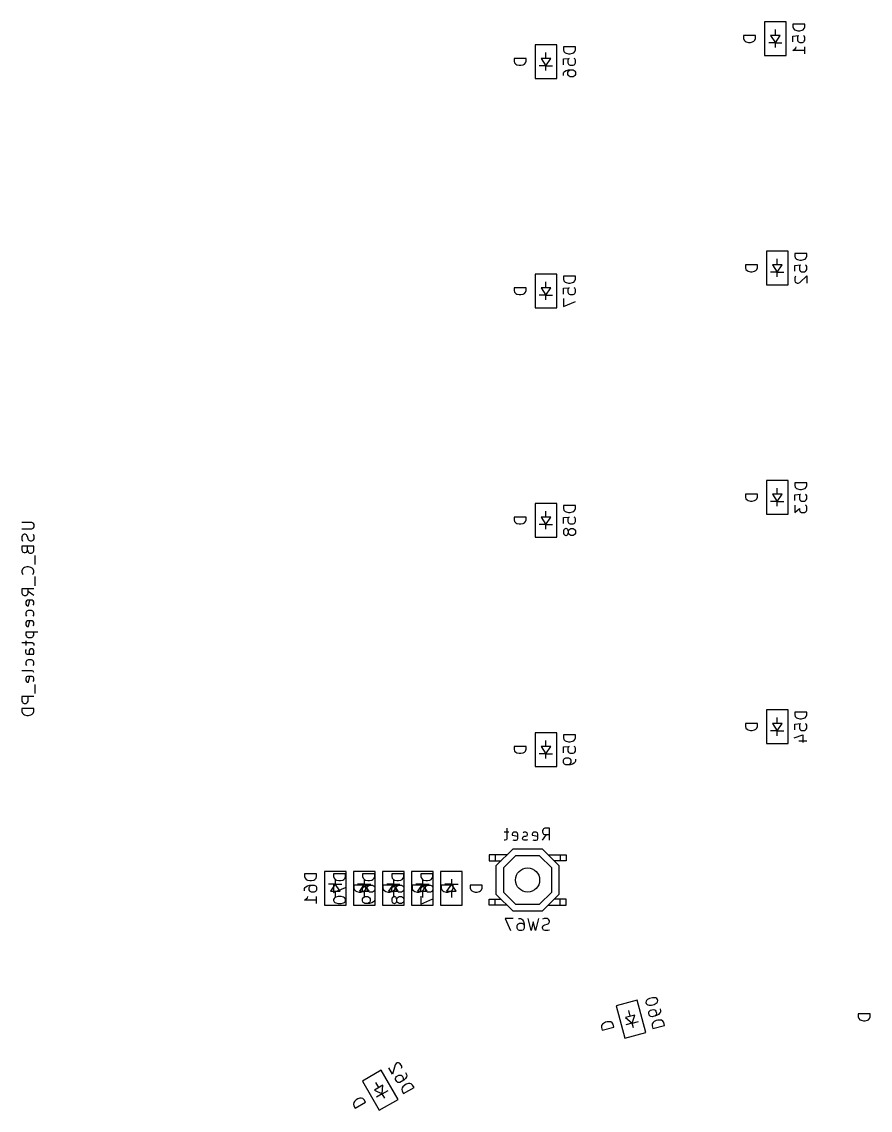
# Model space of a CAD drawing. Extents: x 67 to 350, y -162 to -62.
# Drawn here: x 67.3 to 137.7, y -154.5 to -64.1 of the extents above; entities that cross this region are included whole.
import ezdxf

# ---------------------------------------------------------------- set-up
doc = ezdxf.new("R2010")
doc.units = 0
doc.layers.add('BLACK', color=7, linetype='CONTINUOUS')

msp = doc.modelspace()

# ---------------------------------------------------------------- linework, layer by layer
at = {"layer": 'BLACK', "linetype": 'CONTINUOUS'}
for p, q in [((128.951, -64.0812), (128.951, -66.8812)), ((130.751, -64.0812), (128.951, -64.0812)), ((130.751, -66.8812), (130.751, -64.0812)), ((129.851, -65.2312), (129.851, -64.7312)), ((132.304, -64.2669), (131.304, -64.2669)), ((131.304, -64.2669), (131.304, -64.505)), ((131.304, -64.505), (131.351, -64.6479)), ((131.351, -64.6479), (131.446, -64.7431)), ((131.446, -64.7431), (131.542, -64.7907)), ((131.542, -64.7907), (131.732, -64.8383)), ((131.732, -64.8383), (131.875, -64.8383)), ((131.875, -64.8383), (132.065, -64.7907)), ((132.065, -64.7907), (132.161, -64.7431)), ((132.161, -64.7431), (132.256, -64.6479)), ((132.256, -64.6479), (132.304, -64.505)), ((132.304, -64.505), (132.304, -64.2669)), ((109.901, -65.9862), (109.901, -68.7862)), ((111.701, -65.9862), (109.901, -65.9862)), ((111.701, -68.7862), (111.701, -65.9862)), ((128.204, -65.2193), (127.204, -65.2193)), ((127.204, -65.2193), (127.204, -65.4574)), ((127.204, -65.4574), (127.251, -65.6003)), ((127.251, -65.6003), (127.346, -65.6955)), ((127.346, -65.6955), (127.442, -65.7431)), ((127.442, -65.7431), (127.632, -65.7907)), ((127.632, -65.7907), (127.775, -65.7907)), ((127.775, -65.7907), (127.965, -65.7431)), ((127.965, -65.7431), (128.061, -65.6955)), ((128.061, -65.6955), (128.156, -65.6003)), ((128.156, -65.6003), (128.204, -65.4574)), ((128.204, -65.4574), (128.204, -65.2193)), ((129.851, -65.8312), (129.301, -65.8312)), ((129.451, -65.2312), (129.851, -65.8312)), ((130.251, -65.2312), (129.451, -65.2312)), ((129.851, -65.8312), (130.251, -65.2312)), ((129.851, -65.8312), (130.401, -65.8312)), ((129.851, -66.2312), (129.851, -65.8312)), ((131.304, -65.2669), (131.78, -65.2193)), ((131.304, -65.7431), (131.304, -65.2669)), ((131.732, -65.2669), (131.684, -65.3622)), ((131.684, -65.3622), (131.684, -65.6003)), ((131.684, -65.6003), (131.732, -65.6955)), ((131.78, -65.2193), (131.732, -65.2669)), ((131.732, -65.6955), (131.78, -65.7431)), ((131.78, -65.7431), (131.875, -65.7907)), ((131.875, -65.7907), (132.113, -65.7907)), ((132.113, -65.7907), (132.208, -65.7431)), ((132.256, -65.2669), (132.208, -65.2193)), ((132.208, -65.7431), (132.256, -65.6955)), ((132.304, -65.3622), (132.256, -65.2669)), ((132.256, -65.6955), (132.304, -65.6003)), ((132.304, -65.6003), (132.304, -65.3622)), ((110.801, -67.1362), (110.801, -66.6362)), ((113.254, -66.1719), (112.254, -66.1719)), ((112.254, -66.1719), (112.254, -66.41)), ((112.254, -66.41), (112.301, -66.5529)), ((112.301, -66.5529), (112.396, -66.6481)), ((112.396, -66.6481), (112.492, -66.6957)), ((112.492, -66.6957), (112.682, -66.7433)), ((112.682, -66.7433), (112.825, -66.7433)), ((112.825, -66.7433), (113.015, -66.6957)), ((113.015, -66.6957), (113.111, -66.6481)), ((113.111, -66.6481), (113.206, -66.5529)), ((113.206, -66.5529), (113.254, -66.41)), ((113.254, -66.41), (113.254, -66.1719)), ((128.951, -66.8812), (130.751, -66.8812)), ((131.304, -66.4574), (131.446, -66.3622)), ((132.304, -66.4574), (131.304, -66.4574)), ((131.446, -66.3622), (131.542, -66.2669)), ((131.542, -66.2669), (131.589, -66.1717)), ((132.304, -66.7431), (132.304, -66.1717)), ((109.154, -67.1243), (108.154, -67.1243)), ((108.154, -67.1243), (108.154, -67.3624)), ((108.154, -67.3624), (108.201, -67.5053)), ((108.201, -67.5053), (108.296, -67.6005)), ((108.296, -67.6005), (108.392, -67.6481)), ((108.392, -67.6481), (108.582, -67.6957)), ((108.582, -67.6957), (108.725, -67.6957)), ((108.725, -67.6957), (108.915, -67.6481)), ((108.915, -67.6481), (109.011, -67.6005)), ((109.011, -67.6005), (109.106, -67.5053)), ((109.106, -67.5053), (109.154, -67.3624)), ((109.154, -67.3624), (109.154, -67.1243)), ((110.801, -67.7362), (110.251, -67.7362)), ((110.401, -67.1362), (110.801, -67.7362)), ((111.201, -67.1362), (110.401, -67.1362)), ((110.801, -67.7362), (111.201, -67.1362)), ((110.801, -67.7362), (111.351, -67.7362)), ((110.801, -68.1362), (110.801, -67.7362)), ((112.254, -67.1719), (112.73, -67.1243)), ((112.254, -67.6481), (112.254, -67.1719)), ((112.682, -67.1719), (112.634, -67.2672)), ((112.634, -67.2672), (112.634, -67.5053)), ((112.634, -67.5053), (112.682, -67.6005)), ((112.73, -67.1243), (112.682, -67.1719)), ((112.682, -67.6005), (112.73, -67.6481)), ((112.73, -67.6481), (112.825, -67.6957)), ((112.825, -67.6957), (113.063, -67.6957)), ((113.063, -67.6957), (113.158, -67.6481)), ((113.206, -67.1719), (113.158, -67.1243)), ((113.158, -67.6481), (113.206, -67.6005)), ((113.254, -67.2672), (113.206, -67.1719)), ((113.206, -67.6005), (113.254, -67.5053)), ((113.254, -67.5053), (113.254, -67.2672)), ((112.254, -68.3624), (112.301, -68.2672)), ((112.254, -68.5529), (112.254, -68.3624)), ((112.301, -68.2672), (112.349, -68.2195)), ((112.349, -68.2195), (112.492, -68.1243)), ((112.492, -68.1243), (112.682, -68.0767)), ((112.634, -68.2672), (112.682, -68.1719)), ((112.634, -68.4576), (112.634, -68.2672)), ((112.682, -68.5529), (112.634, -68.4576)), ((112.682, -68.0767), (113.063, -68.0767)), ((112.682, -68.1719), (112.73, -68.1243)), ((112.73, -68.6005), (112.682, -68.5529)), ((112.73, -68.1243), (112.825, -68.0767)), ((112.825, -68.6481), (112.73, -68.6005)), ((113.063, -68.6481), (112.825, -68.6481)), ((113.063, -68.0767), (113.158, -68.1243)), ((113.158, -68.6005), (113.063, -68.6481)), ((113.158, -68.1243), (113.206, -68.1719)), ((113.206, -68.5529), (113.158, -68.6005)), ((113.206, -68.1719), (113.254, -68.2672)), ((113.254, -68.4576), (113.206, -68.5529)), ((113.254, -68.2672), (113.254, -68.4576)), ((109.901, -68.7862), (111.701, -68.7862)), ((129.11, -83.1312), (129.11, -85.9312)), ((130.91, -83.1312), (129.11, -83.1312)), ((130.91, -85.9312), (130.91, -83.1312)), ((130.01, -84.2812), (130.01, -83.7812)), ((132.462, -83.3169), (131.462, -83.3169)), ((131.462, -83.3169), (131.462, -83.555)), ((131.462, -83.555), (131.51, -83.6979)), ((131.51, -83.6979), (131.605, -83.7931)), ((131.605, -83.7931), (131.7, -83.8407)), ((131.7, -83.8407), (131.891, -83.8883)), ((131.891, -83.8883), (132.034, -83.8883)), ((132.034, -83.8883), (132.224, -83.8407)), ((132.224, -83.8407), (132.319, -83.7931)), ((132.319, -83.7931), (132.415, -83.6979)), ((132.415, -83.6979), (132.462, -83.555)), ((132.462, -83.555), (132.462, -83.3169)), ((128.362, -84.2693), (127.362, -84.2693)), ((127.362, -84.2693), (127.362, -84.5074)), ((127.362, -84.5074), (127.41, -84.6503)), ((127.41, -84.6503), (127.505, -84.7455)), ((127.505, -84.7455), (127.6, -84.7931)), ((127.6, -84.7931), (127.791, -84.8407)), ((127.791, -84.8407), (127.934, -84.8407)), ((127.934, -84.8407), (128.124, -84.7931)), ((128.124, -84.7931), (128.219, -84.7455)), ((128.219, -84.7455), (128.315, -84.6503)), ((128.315, -84.6503), (128.362, -84.5074)), ((128.362, -84.5074), (128.362, -84.2693)), ((130.01, -84.8812), (129.46, -84.8812)), ((129.61, -84.2812), (130.01, -84.8812)), ((130.41, -84.2812), (129.61, -84.2812)), ((130.01, -84.8812), (130.41, -84.2812)), ((130.01, -84.8812), (130.56, -84.8812)), ((130.01, -85.2812), (130.01, -84.8812)), ((131.462, -84.3169), (131.938, -84.2693)), ((131.462, -84.7931), (131.462, -84.3169)), ((131.891, -84.3169), (131.843, -84.4122)), ((131.843, -84.4122), (131.843, -84.6503)), ((131.843, -84.6503), (131.891, -84.7455)), ((131.938, -84.2693), (131.891, -84.3169)), ((131.891, -84.7455), (131.938, -84.7931)), ((131.938, -84.7931), (132.034, -84.8407)), ((132.034, -84.8407), (132.272, -84.8407)), ((132.272, -84.8407), (132.367, -84.7931)), ((132.415, -84.3169), (132.367, -84.2693)), ((132.367, -84.7931), (132.415, -84.7455)), ((132.462, -84.4122), (132.415, -84.3169)), ((132.415, -84.7455), (132.462, -84.6503)), ((132.462, -84.6503), (132.462, -84.4122)), ((109.901, -85.0362), (109.901, -87.8362)), ((111.701, -85.0362), (109.901, -85.0362)), ((110.801, -86.1862), (110.801, -85.6862)), ((111.701, -87.8362), (111.701, -85.0362)), ((113.254, -85.2219), (112.254, -85.2219)), ((112.254, -85.2219), (112.254, -85.46)), ((112.254, -85.46), (112.301, -85.6029)), ((112.301, -85.6029), (112.396, -85.6981)), ((112.396, -85.6981), (112.492, -85.7457)), ((112.492, -85.7457), (112.682, -85.7933)), ((112.682, -85.7933), (112.825, -85.7933)), ((112.825, -85.7933), (113.015, -85.7457)), ((113.015, -85.7457), (113.111, -85.6981)), ((113.111, -85.6981), (113.206, -85.6029)), ((113.206, -85.6029), (113.254, -85.46)), ((113.254, -85.46), (113.254, -85.2219)), ((131.51, -85.2693), (131.462, -85.3645)), ((131.462, -85.3645), (131.462, -85.6026)), ((131.462, -85.6026), (131.51, -85.6979)), ((131.558, -85.2217), (131.51, -85.2693)), ((131.51, -85.6979), (131.558, -85.7455)), ((131.558, -85.7455), (131.653, -85.7931)), ((131.653, -85.7931), (131.748, -85.7931)), ((131.748, -85.7931), (131.891, -85.7455)), ((131.891, -85.7455), (132.462, -85.1741)), ((132.462, -85.1741), (132.462, -85.7931)), ((109.154, -86.1743), (108.154, -86.1743)), ((108.154, -86.1743), (108.154, -86.4124)), ((108.154, -86.4124), (108.201, -86.5552)), ((108.201, -86.5552), (108.296, -86.6505)), ((108.296, -86.6505), (108.392, -86.6981)), ((108.392, -86.6981), (108.582, -86.7457)), ((108.582, -86.7457), (108.725, -86.7457)), ((108.725, -86.7457), (108.915, -86.6981)), ((108.915, -86.6981), (109.011, -86.6505)), ((109.011, -86.6505), (109.106, -86.5552)), ((109.106, -86.5552), (109.154, -86.4124)), ((109.154, -86.4124), (109.154, -86.1743)), ((110.801, -86.7862), (110.251, -86.7862)), ((110.401, -86.1862), (110.801, -86.7862)), ((111.201, -86.1862), (110.401, -86.1862)), ((110.801, -86.7862), (111.201, -86.1862)), ((110.801, -86.7862), (111.351, -86.7862)), ((110.801, -87.1862), (110.801, -86.7862)), ((112.254, -86.2219), (112.73, -86.1743)), ((112.254, -86.6981), (112.254, -86.2219)), ((112.682, -86.2219), (112.634, -86.3172)), ((112.634, -86.3172), (112.634, -86.5552)), ((112.634, -86.5552), (112.682, -86.6505)), ((112.73, -86.1743), (112.682, -86.2219)), ((112.682, -86.6505), (112.73, -86.6981)), ((112.73, -86.6981), (112.825, -86.7457)), ((112.825, -86.7457), (113.063, -86.7457)), ((113.063, -86.7457), (113.158, -86.6981)), ((113.206, -86.2219), (113.158, -86.1743)), ((113.158, -86.6981), (113.206, -86.6505)), ((113.254, -86.3172), (113.206, -86.2219)), ((113.206, -86.6505), (113.254, -86.5552)), ((113.254, -86.5552), (113.254, -86.3172)), ((129.11, -85.9312), (130.91, -85.9312)), ((112.254, -87.0791), (112.254, -87.7457)), ((112.254, -87.7457), (113.254, -87.3172)), ((109.901, -87.8362), (111.701, -87.8362)), ((129.11, -102.181), (129.11, -104.981)), ((130.91, -102.181), (129.11, -102.181)), ((130.01, -103.331), (130.01, -102.831)), ((130.91, -104.981), (130.91, -102.181)), ((132.462, -102.367), (131.462, -102.367)), ((131.462, -102.367), (131.462, -102.605)), ((131.462, -102.605), (131.51, -102.748)), ((131.51, -102.748), (131.605, -102.843)), ((131.605, -102.843), (131.7, -102.891)), ((131.7, -102.891), (131.891, -102.938)), ((131.891, -102.938), (132.034, -102.938)), ((132.034, -102.938), (132.224, -102.891)), ((132.224, -102.891), (132.319, -102.843)), ((132.319, -102.843), (132.415, -102.748)), ((132.415, -102.748), (132.462, -102.605)), ((132.462, -102.605), (132.462, -102.367)), ((128.362, -103.319), (127.362, -103.319)), ((127.362, -103.319), (127.362, -103.557)), ((127.362, -103.557), (127.41, -103.7)), ((127.41, -103.7), (127.505, -103.795)), ((127.505, -103.795), (127.6, -103.843)), ((127.6, -103.843), (127.791, -103.891)), ((127.791, -103.891), (127.934, -103.891)), ((127.934, -103.891), (128.124, -103.843)), ((128.124, -103.843), (128.219, -103.795)), ((128.219, -103.795), (128.315, -103.7)), ((128.315, -103.7), (128.362, -103.557)), ((128.362, -103.557), (128.362, -103.319)), ((130.01, -103.931), (129.46, -103.931)), ((129.61, -103.331), (130.01, -103.931)), ((130.41, -103.331), (129.61, -103.331)), ((130.01, -103.931), (130.41, -103.331)), ((130.01, -103.931), (130.56, -103.931)), ((130.01, -104.331), (130.01, -103.931)), ((131.462, -103.367), (131.938, -103.319)), ((131.462, -103.843), (131.462, -103.367)), ((131.891, -103.367), (131.843, -103.462)), ((131.843, -103.462), (131.843, -103.7)), ((131.843, -103.7), (131.891, -103.795)), ((131.938, -103.319), (131.891, -103.367)), ((131.891, -103.795), (131.938, -103.843)), ((131.938, -103.843), (132.034, -103.891)), ((132.034, -103.891), (132.272, -103.891)), ((132.272, -103.891), (132.367, -103.843)), ((132.415, -103.367), (132.367, -103.319)), ((132.367, -103.843), (132.415, -103.795)), ((132.462, -103.462), (132.415, -103.367)), ((132.415, -103.795), (132.462, -103.7)), ((132.462, -103.7), (132.462, -103.462)), ((109.901, -104.086), (109.901, -106.886)), ((111.701, -104.086), (109.901, -104.086)), ((110.801, -105.236), (110.801, -104.736)), ((111.701, -106.886), (111.701, -104.086)), ((113.254, -104.272), (112.254, -104.272)), ((112.254, -104.272), (112.254, -104.51)), ((112.254, -104.51), (112.301, -104.653)), ((112.301, -104.653), (112.396, -104.748)), ((112.396, -104.748), (112.492, -104.796)), ((112.492, -104.796), (112.682, -104.843)), ((112.682, -104.843), (112.825, -104.843)), ((112.825, -104.843), (113.015, -104.796)), ((113.015, -104.796), (113.111, -104.748)), ((113.111, -104.748), (113.206, -104.653)), ((113.206, -104.653), (113.254, -104.51)), ((113.254, -104.51), (113.254, -104.272)), ((131.462, -104.224), (131.462, -104.843)), ((131.462, -104.843), (131.843, -104.51)), ((131.843, -104.51), (131.843, -104.653)), ((131.843, -104.653), (131.891, -104.748)), ((131.891, -104.748), (131.938, -104.795)), ((131.938, -104.795), (132.034, -104.843)), ((132.034, -104.843), (132.272, -104.843)), ((132.272, -104.843), (132.367, -104.795)), ((132.415, -104.272), (132.367, -104.224)), ((132.367, -104.795), (132.415, -104.748)), ((132.462, -104.367), (132.415, -104.272)), ((132.415, -104.748), (132.462, -104.653)), ((132.462, -104.653), (132.462, -104.367)), ((67.28, -105.648), (68.0895, -105.648)), ((68.0895, -105.648), (68.1847, -105.696)), ((68.1847, -105.696), (68.2324, -105.744)), ((68.2324, -105.744), (68.28, -105.839)), ((109.154, -105.224), (108.154, -105.224)), ((108.154, -105.224), (108.154, -105.462)), ((108.154, -105.462), (108.201, -105.605)), ((108.201, -105.605), (108.296, -105.7)), ((108.296, -105.7), (108.392, -105.748)), ((108.392, -105.748), (108.582, -105.796)), ((108.725, -105.796), (108.915, -105.748)), ((108.915, -105.748), (109.011, -105.7)), ((109.011, -105.7), (109.106, -105.605)), ((109.106, -105.605), (109.154, -105.462)), ((109.154, -105.462), (109.154, -105.224)), ((110.401, -105.236), (110.801, -105.836)), ((111.201, -105.236), (110.401, -105.236)), ((110.801, -105.836), (111.201, -105.236)), ((112.254, -105.272), (112.73, -105.224)), ((112.254, -105.748), (112.254, -105.272)), ((112.682, -105.272), (112.634, -105.367)), ((112.634, -105.367), (112.634, -105.605)), ((112.634, -105.605), (112.682, -105.7)), ((112.73, -105.224), (112.682, -105.272)), ((112.682, -105.7), (112.73, -105.748)), ((112.73, -105.748), (112.825, -105.796)), ((113.063, -105.796), (113.158, -105.748)), ((113.206, -105.272), (113.158, -105.224)), ((113.158, -105.748), (113.206, -105.7)), ((113.254, -105.367), (113.206, -105.272)), ((113.206, -105.7), (113.254, -105.605)), ((113.254, -105.605), (113.254, -105.367)), ((129.11, -104.981), (130.91, -104.981)), ((68.0895, -106.22), (67.28, -106.22)), ((67.4705, -106.648), (67.3752, -106.696)), ((67.5657, -106.648), (67.4705, -106.648)), ((67.6609, -106.696), (67.5657, -106.648)), ((68.1847, -106.172), (68.0895, -106.22)), ((68.2324, -106.125), (68.1847, -106.172)), ((68.28, -106.029), (68.2324, -106.125)), ((68.2324, -106.648), (68.28, -106.791)), ((68.28, -105.839), (68.28, -106.029)), ((108.582, -105.796), (108.725, -105.796)), ((110.801, -105.836), (110.251, -105.836)), ((110.801, -105.836), (111.351, -105.836)), ((110.801, -106.236), (110.801, -105.836)), ((112.301, -106.272), (112.254, -106.367)), ((112.254, -106.367), (112.254, -106.558)), ((112.254, -106.558), (112.301, -106.653)), ((112.349, -106.224), (112.301, -106.272)), ((112.301, -106.653), (112.349, -106.7)), ((112.444, -106.177), (112.349, -106.224)), ((112.492, -106.177), (112.444, -106.177)), ((112.587, -106.224), (112.492, -106.177)), ((112.634, -106.272), (112.587, -106.224)), ((112.587, -106.7), (112.634, -106.653)), ((112.682, -106.367), (112.634, -106.272)), ((112.634, -106.653), (112.682, -106.558)), ((112.682, -106.367), (112.73, -106.272)), ((112.682, -106.558), (112.682, -106.367)), ((112.73, -106.653), (112.682, -106.558)), ((112.73, -106.272), (112.777, -106.224)), ((112.777, -106.7), (112.73, -106.653)), ((112.777, -106.224), (112.873, -106.177)), ((112.825, -105.796), (113.063, -105.796)), ((112.873, -106.177), (113.063, -106.177)), ((113.063, -106.177), (113.158, -106.224)), ((113.158, -106.224), (113.206, -106.272)), ((113.206, -106.653), (113.158, -106.7)), ((113.206, -106.272), (113.254, -106.367)), ((113.254, -106.558), (113.206, -106.653)), ((113.254, -106.367), (113.254, -106.558)), ((67.3276, -106.744), (67.28, -106.839)), ((67.28, -106.839), (67.28, -107.077)), ((67.28, -107.077), (67.3276, -107.22)), ((67.3752, -106.696), (67.3276, -106.744)), ((67.7086, -106.744), (67.6609, -106.696)), ((67.7562, -106.839), (67.7086, -106.744)), ((67.8038, -107.029), (67.7562, -106.839)), ((67.8514, -107.125), (67.8038, -107.029)), ((67.899, -107.172), (67.8514, -107.125)), ((67.9943, -107.22), (67.899, -107.172)), ((68.0895, -107.22), (67.9943, -107.22)), ((68.1847, -107.172), (68.0895, -107.22)), ((68.2324, -107.125), (68.1847, -107.172)), ((68.28, -107.029), (68.2324, -107.125)), ((68.28, -106.791), (68.28, -107.029)), ((109.901, -106.886), (111.701, -106.886)), ((112.349, -106.7), (112.444, -106.748)), ((112.444, -106.748), (112.492, -106.748)), ((112.492, -106.748), (112.587, -106.7)), ((112.873, -106.748), (112.777, -106.7)), ((113.063, -106.748), (112.873, -106.748)), ((113.158, -106.7), (113.063, -106.748)), ((68.28, -107.648), (67.28, -107.648)), ((67.28, -107.648), (67.28, -107.982)), ((67.28, -107.982), (67.3276, -108.077)), ((67.3276, -108.077), (67.3752, -108.125)), ((67.3752, -108.125), (67.4705, -108.172)), ((67.4705, -108.172), (67.5657, -108.172)), ((67.5657, -108.172), (67.6609, -108.125)), ((67.6609, -108.125), (67.7086, -108.077)), ((67.7086, -108.077), (67.7562, -107.982)), ((67.7562, -107.982), (67.7562, -107.648)), ((67.7562, -107.982), (67.8038, -108.125)), ((67.8038, -108.125), (67.8514, -108.172)), ((67.8514, -108.172), (67.9466, -108.22)), ((67.9466, -108.22), (68.0895, -108.22)), ((68.0895, -108.22), (68.1847, -108.172)), ((68.1847, -108.172), (68.2324, -108.125)), ((68.2324, -108.125), (68.28, -108.029)), ((68.28, -108.029), (68.28, -107.648)), ((68.3752, -108.41), (68.3752, -109.172)), ((67.7086, -109.363), (67.5181, -109.41)), ((67.8514, -109.363), (67.7086, -109.363)), ((68.0419, -109.41), (67.8514, -109.363)), ((67.3276, -109.553), (67.28, -109.696)), ((67.28, -109.696), (67.28, -109.791)), ((67.28, -109.791), (67.3276, -109.934)), ((67.4228, -109.458), (67.3276, -109.553)), ((67.3276, -109.934), (67.3752, -109.982)), ((67.5181, -109.41), (67.4228, -109.458)), ((68.1371, -109.458), (68.0419, -109.41)), ((68.2324, -109.553), (68.1371, -109.458)), ((68.1847, -109.982), (68.2324, -109.934)), ((68.28, -109.696), (68.2324, -109.553)), ((68.2324, -109.934), (68.28, -109.791)), ((68.28, -109.791), (68.28, -109.696)), ((68.3752, -110.172), (68.3752, -110.934)), ((68.28, -111.172), (67.28, -111.172)), ((67.28, -111.172), (67.28, -111.553)), ((67.8038, -111.553), (67.8038, -111.172)), ((67.28, -111.553), (67.3276, -111.648)), ((67.3276, -111.648), (67.3752, -111.696)), ((67.3752, -111.696), (67.4705, -111.744)), ((67.4705, -111.744), (67.6133, -111.744)), ((67.6133, -111.744), (67.7086, -111.696)), ((67.7086, -111.696), (67.7562, -111.648)), ((67.7562, -111.648), (67.8038, -111.553)), ((68.28, -111.744), (67.8038, -111.41)), ((67.6609, -112.172), (67.6133, -112.267)), ((67.6133, -112.267), (67.6133, -112.458)), ((67.6133, -112.458), (67.6609, -112.553)), ((67.7562, -112.125), (67.6609, -112.172)), ((67.6609, -112.553), (67.7562, -112.601)), ((67.8038, -112.982), (67.7086, -113.029)), ((68.1371, -112.125), (67.7562, -112.125)), ((67.7562, -112.601), (67.8514, -112.601)), ((68.0895, -112.982), (67.8038, -112.982)), ((67.8514, -112.601), (67.9466, -112.125)), ((68.1847, -113.029), (68.0895, -112.982)), ((68.2324, -112.172), (68.1371, -112.125)), ((68.28, -112.267), (68.2324, -112.172)), ((68.2324, -112.553), (68.28, -112.458)), ((68.28, -112.458), (68.28, -112.267)), ((67.6609, -113.077), (67.6133, -113.172)), ((67.6133, -113.172), (67.6133, -113.363)), ((67.6133, -113.363), (67.6609, -113.458)), ((67.6609, -113.887), (67.6133, -113.982)), ((67.7086, -113.029), (67.6609, -113.077)), ((67.7562, -113.839), (67.6609, -113.887)), ((68.1371, -113.839), (67.7562, -113.839)), ((67.8514, -114.315), (67.9466, -113.839)), ((68.2324, -113.887), (68.1371, -113.839)), ((68.2324, -113.077), (68.1847, -113.029)), ((68.28, -113.172), (68.2324, -113.077)), ((68.2324, -113.458), (68.28, -113.363)), ((68.28, -113.982), (68.2324, -113.887)), ((68.28, -113.363), (68.28, -113.172)), ((67.6133, -113.982), (67.6133, -114.172)), ((67.6133, -114.172), (67.6609, -114.267)), ((67.6133, -114.744), (68.6133, -114.744)), ((67.6609, -114.744), (67.6133, -114.839)), ((67.6609, -114.267), (67.7562, -114.315)), ((67.7562, -114.315), (67.8514, -114.315)), ((68.2324, -114.267), (68.28, -114.172)), ((68.28, -114.839), (68.2324, -114.744)), ((68.28, -114.172), (68.28, -113.982)), ((67.28, -115.648), (68.1371, -115.648)), ((67.6133, -114.839), (67.6133, -115.029)), ((67.6133, -115.029), (67.6609, -115.125)), ((67.6133, -115.506), (67.6133, -115.887)), ((67.6609, -115.125), (67.7086, -115.172)), ((67.7086, -115.172), (67.8038, -115.22)), ((67.8038, -115.22), (68.0895, -115.22)), ((68.0895, -115.22), (68.1847, -115.172)), ((68.1371, -115.648), (68.2324, -115.696)), ((68.1847, -115.172), (68.2324, -115.125)), ((68.2324, -115.125), (68.28, -115.029)), ((68.2324, -115.696), (68.28, -115.791)), ((68.28, -115.029), (68.28, -114.839)), ((67.6133, -116.315), (67.6609, -116.22)), ((67.6133, -116.506), (67.6133, -116.315)), ((67.6609, -116.601), (67.6133, -116.506)), ((67.7562, -116.648), (67.6609, -116.601)), ((67.899, -116.553), (67.8514, -116.648)), ((67.9466, -116.22), (67.899, -116.315)), ((67.899, -116.315), (67.899, -116.553)), ((68.0419, -116.172), (67.9466, -116.22)), ((68.1371, -116.172), (68.0419, -116.172)), ((68.2324, -116.22), (68.1371, -116.172)), ((68.28, -116.315), (68.2324, -116.22)), ((68.2324, -116.648), (68.28, -116.553)), ((68.28, -115.791), (68.28, -115.887)), ((68.28, -116.553), (68.28, -116.315)), ((67.6609, -117.172), (67.6133, -117.267)), ((67.6133, -117.267), (67.6133, -117.458)), ((67.6133, -117.458), (67.6609, -117.553)), ((67.7086, -117.125), (67.6609, -117.172)), ((67.8038, -117.077), (67.7086, -117.125)), ((68.28, -116.648), (67.7562, -116.648)), ((68.0895, -117.077), (67.8038, -117.077)), ((68.1847, -117.125), (68.0895, -117.077)), ((68.2324, -117.172), (68.1847, -117.125)), ((68.28, -117.267), (68.2324, -117.172)), ((68.2324, -117.553), (68.28, -117.458)), ((68.28, -117.458), (68.28, -117.267)), ((68.1371, -117.982), (67.28, -117.982)), ((68.2324, -118.029), (68.1371, -117.982)), ((68.28, -118.125), (68.2324, -118.029)), ((67.6609, -118.506), (67.6133, -118.601)), ((67.6133, -118.601), (67.6133, -118.791)), ((67.6133, -118.791), (67.6609, -118.887)), ((67.7562, -118.458), (67.6609, -118.506)), ((67.6609, -118.887), (67.7562, -118.934)), ((68.1371, -118.458), (67.7562, -118.458)), ((67.7562, -118.934), (67.8514, -118.934)), ((67.8514, -118.934), (67.9466, -118.458)), ((68.2324, -118.506), (68.1371, -118.458)), ((68.28, -118.601), (68.2324, -118.506)), ((68.2324, -118.887), (68.28, -118.791)), ((68.28, -118.791), (68.28, -118.601)), ((68.3752, -119.125), (68.3752, -119.887)), ((68.28, -120.125), (67.28, -120.125)), ((67.28, -120.125), (67.28, -120.506)), ((67.8038, -120.506), (67.8038, -120.125)), ((67.28, -120.506), (67.3276, -120.601)), ((68.28, -121.125), (67.28, -121.125)), ((67.28, -121.125), (67.28, -121.363)), ((67.3276, -120.601), (67.3752, -120.648)), ((67.3752, -120.648), (67.4705, -120.696)), ((67.4705, -120.696), (67.6133, -120.696)), ((67.6133, -120.696), (67.7086, -120.648)), ((67.7086, -120.648), (67.7562, -120.601)), ((67.7562, -120.601), (67.8038, -120.506)), ((68.28, -121.363), (68.28, -121.125)), ((67.28, -121.363), (67.3276, -121.506)), ((67.3276, -121.506), (67.4228, -121.601)), ((67.4228, -121.601), (67.5181, -121.648)), ((67.5181, -121.648), (67.7086, -121.696)), ((67.7086, -121.696), (67.8514, -121.696)), ((67.8514, -121.696), (68.0419, -121.648)), ((68.0419, -121.648), (68.1371, -121.601)), ((68.1371, -121.601), (68.2324, -121.506)), ((68.2324, -121.506), (68.28, -121.363)), ((129.11, -121.231), (129.11, -124.031)), ((130.91, -121.231), (129.11, -121.231)), ((130.01, -122.381), (130.01, -121.881)), ((130.91, -124.031), (130.91, -121.231)), ((132.462, -121.417), (131.462, -121.417)), ((131.462, -121.417), (131.462, -121.655)), ((131.462, -121.655), (131.51, -121.798)), ((131.51, -121.798), (131.605, -121.893)), ((131.605, -121.893), (131.7, -121.941)), ((131.7, -121.941), (131.891, -121.988)), ((131.891, -121.988), (132.034, -121.988)), ((132.034, -121.988), (132.224, -121.941)), ((132.224, -121.941), (132.319, -121.893)), ((132.319, -121.893), (132.415, -121.798)), ((132.415, -121.798), (132.462, -121.655)), ((132.462, -121.655), (132.462, -121.417)), ((128.362, -122.369), (127.362, -122.369)), ((127.362, -122.369), (127.362, -122.607)), ((127.362, -122.607), (127.41, -122.75)), ((127.41, -122.75), (127.505, -122.845)), ((127.505, -122.845), (127.6, -122.893)), ((127.6, -122.893), (127.791, -122.941)), ((127.791, -122.941), (127.934, -122.941)), ((127.934, -122.941), (128.124, -122.893)), ((128.124, -122.893), (128.219, -122.845)), ((128.219, -122.845), (128.315, -122.75)), ((128.315, -122.75), (128.362, -122.607)), ((128.362, -122.607), (128.362, -122.369)), ((129.61, -122.381), (130.01, -122.981)), ((130.41, -122.381), (129.61, -122.381)), ((130.01, -122.981), (130.41, -122.381)), ((131.462, -122.417), (131.938, -122.369)), ((131.462, -122.893), (131.462, -122.417)), ((131.891, -122.417), (131.843, -122.512)), ((131.843, -122.512), (131.843, -122.75)), ((131.843, -122.75), (131.891, -122.845)), ((131.938, -122.369), (131.891, -122.417)), ((131.891, -122.845), (131.938, -122.893)), ((131.938, -122.893), (132.034, -122.941)), ((132.034, -122.941), (132.272, -122.941)), ((132.272, -122.941), (132.367, -122.893)), ((132.415, -122.417), (132.367, -122.369)), ((132.367, -122.893), (132.415, -122.845)), ((132.462, -122.512), (132.415, -122.417)), ((132.415, -122.845), (132.462, -122.75)), ((132.462, -122.75), (132.462, -122.512)), ((109.901, -123.136), (109.901, -125.936)), ((111.701, -123.136), (109.901, -123.136)), ((110.801, -124.286), (110.801, -123.786)), ((111.701, -125.936), (111.701, -123.136)), ((113.254, -123.322), (112.254, -123.322)), ((112.254, -123.322), (112.254, -123.56)), ((112.254, -123.56), (112.301, -123.703)), ((112.301, -123.703), (112.396, -123.798)), ((112.396, -123.798), (112.492, -123.846)), ((112.492, -123.846), (112.682, -123.893)), ((112.825, -123.893), (113.015, -123.846)), ((113.015, -123.846), (113.111, -123.798)), ((113.111, -123.798), (113.206, -123.703)), ((113.206, -123.703), (113.254, -123.56)), ((113.254, -123.56), (113.254, -123.322)), ((130.01, -122.981), (129.46, -122.981)), ((130.01, -122.981), (130.56, -122.981)), ((130.01, -123.381), (130.01, -122.981)), ((131.415, -123.56), (132.129, -123.322)), ((131.796, -123.798), (132.462, -123.798)), ((132.129, -123.322), (132.129, -123.941)), ((109.154, -124.274), (108.154, -124.274)), ((108.154, -124.274), (108.154, -124.512)), ((108.154, -124.512), (108.201, -124.655)), ((108.201, -124.655), (108.296, -124.75)), ((108.296, -124.75), (108.392, -124.798)), ((108.915, -124.798), (109.011, -124.75)), ((109.011, -124.75), (109.106, -124.655)), ((109.106, -124.655), (109.154, -124.512)), ((109.154, -124.512), (109.154, -124.274)), ((110.401, -124.286), (110.801, -124.886)), ((111.201, -124.286), (110.401, -124.286)), ((110.801, -124.886), (111.201, -124.286)), ((112.254, -124.322), (112.73, -124.274)), ((112.254, -124.798), (112.254, -124.322)), ((112.682, -124.322), (112.634, -124.417)), ((112.634, -124.417), (112.634, -124.655)), ((112.634, -124.655), (112.682, -124.75)), ((112.682, -123.893), (112.825, -123.893)), ((112.73, -124.274), (112.682, -124.322)), ((112.682, -124.75), (112.73, -124.798)), ((113.206, -124.322), (113.158, -124.274)), ((113.158, -124.798), (113.206, -124.75)), ((113.254, -124.417), (113.206, -124.322)), ((113.206, -124.75), (113.254, -124.655)), ((113.254, -124.655), (113.254, -124.417)), ((129.11, -124.031), (130.91, -124.031)), ((108.392, -124.798), (108.582, -124.846)), ((108.582, -124.846), (108.725, -124.846)), ((108.725, -124.846), (108.915, -124.798)), ((110.801, -124.886), (110.251, -124.886)), ((110.801, -124.886), (111.351, -124.886)), ((110.801, -125.286), (110.801, -124.886)), ((112.254, -125.417), (112.301, -125.322)), ((112.254, -125.608), (112.254, -125.417)), ((112.301, -125.703), (112.254, -125.608)), ((112.301, -125.322), (112.349, -125.274)), ((112.349, -125.274), (112.444, -125.227)), ((112.444, -125.227), (112.682, -125.227)), ((112.682, -125.227), (112.777, -125.274)), ((112.73, -124.798), (112.825, -124.846)), ((112.777, -125.274), (112.825, -125.322)), ((112.825, -124.846), (113.063, -124.846)), ((112.825, -125.322), (112.873, -125.417)), ((112.873, -125.608), (112.825, -125.703)), ((112.873, -125.417), (112.873, -125.608)), ((113.158, -125.655), (113.015, -125.75)), ((113.063, -124.846), (113.158, -124.798)), ((113.206, -125.608), (113.158, -125.655)), ((113.254, -125.512), (113.206, -125.608)), ((113.254, -125.322), (113.254, -125.512)), ((109.901, -125.936), (111.701, -125.936)), ((112.349, -125.75), (112.301, -125.703)), ((112.444, -125.798), (112.349, -125.75)), ((112.825, -125.798), (112.444, -125.798)), ((112.777, -125.75), (112.682, -125.798)), ((112.825, -125.703), (112.777, -125.75)), ((113.015, -125.75), (112.825, -125.798)), ((107.566, -131.072), (107.566, -131.93)), ((110.709, -131.072), (110.613, -131.12)), ((111.09, -131.072), (110.709, -131.072)), ((111.09, -132.072), (111.09, -131.072)), ((107.709, -131.406), (107.328, -131.406)), ((107.566, -131.93), (107.518, -132.025)), ((108.042, -131.453), (107.994, -131.549)), ((107.994, -131.549), (107.994, -131.644)), ((107.994, -131.644), (108.47, -131.739)), ((108.137, -131.406), (108.042, -131.453)), ((108.328, -131.406), (108.137, -131.406)), ((108.423, -131.453), (108.328, -131.406)), ((108.47, -131.549), (108.423, -131.453)), ((108.423, -132.025), (108.47, -131.93)), ((108.47, -131.93), (108.47, -131.549)), ((108.851, -131.882), (108.899, -131.787)), ((108.851, -131.93), (108.851, -131.882)), ((108.899, -132.025), (108.851, -131.93)), ((108.994, -131.406), (108.899, -131.453)), ((108.899, -131.787), (108.994, -131.739)), ((109.137, -131.406), (108.994, -131.406)), ((108.994, -131.739), (109.137, -131.739)), ((109.232, -131.453), (109.137, -131.406)), ((109.137, -131.739), (109.232, -131.691)), ((109.28, -131.549), (109.232, -131.453)), ((109.232, -131.691), (109.28, -131.596)), ((109.28, -131.596), (109.28, -131.549)), ((109.709, -131.453), (109.661, -131.549)), ((109.661, -131.549), (109.661, -131.644)), ((109.661, -131.644), (110.137, -131.739)), ((109.804, -131.406), (109.709, -131.453)), ((109.994, -131.406), (109.804, -131.406)), ((110.09, -131.453), (109.994, -131.406)), ((110.137, -131.549), (110.09, -131.453)), ((110.09, -132.025), (110.137, -131.93)), ((110.137, -131.93), (110.137, -131.549)), ((110.566, -131.168), (110.518, -131.263)), ((110.518, -131.263), (110.518, -131.406)), ((110.518, -131.406), (110.566, -131.501)), ((110.518, -132.072), (110.851, -131.596)), ((110.613, -131.12), (110.566, -131.168)), ((110.566, -131.501), (110.613, -131.549)), ((110.613, -131.549), (110.709, -131.596)), ((110.709, -131.596), (111.09, -131.596)), ((106.68, -134.17), (108.08, -132.77)), ((107.423, -132.072), (107.328, -132.072)), ((107.518, -132.025), (107.423, -132.072)), ((108.042, -132.025), (108.137, -132.072)), ((108.08, -132.77), (110.48, -132.77)), ((108.137, -132.072), (108.328, -132.072)), ((108.328, -132.072), (108.423, -132.025)), ((108.994, -132.072), (108.899, -132.025)), ((109.185, -132.072), (108.994, -132.072)), ((109.28, -132.025), (109.185, -132.072)), ((109.709, -132.025), (109.804, -132.072)), ((109.804, -132.072), (109.994, -132.072)), ((109.994, -132.072), (110.09, -132.025)), ((110.48, -132.77), (111.88, -134.17)), ((107.58, -133.27), (106.08, -133.27)), ((106.08, -133.27), (106.08, -133.77)), ((106.08, -133.77), (107.08, -133.77)), ((106.58, -133.27), (106.58, -133.77)), ((108.28, -133.37), (107.28, -134.37)), ((110.28, -133.37), (108.28, -133.37)), ((111.28, -134.37), (110.28, -133.37)), ((110.98, -133.27), (112.48, -133.27)), ((112.48, -133.77), (111.48, -133.77)), ((111.98, -133.27), (111.98, -133.77)), ((112.48, -133.27), (112.48, -133.77)), ((92.4064, -134.661), (92.4064, -137.461)), ((94.2064, -134.661), (92.4064, -134.661)), ((94.2064, -137.461), (94.2064, -134.661)), ((96.6194, -134.661), (94.8194, -134.661)), ((94.8194, -134.661), (94.8194, -137.461)), ((96.6194, -137.461), (96.6194, -134.661)), ((99.0324, -134.661), (97.2324, -134.661)), ((97.2324, -134.661), (97.2324, -137.461)), ((99.0324, -137.461), (99.0324, -134.661)), ((101.445, -134.661), (99.6454, -134.661)), ((99.6454, -134.661), (99.6454, -137.461)), ((101.445, -137.461), (101.445, -134.661)), ((103.858, -134.661), (102.058, -134.661)), ((102.058, -134.661), (102.058, -137.461)), ((103.858, -137.461), (103.858, -134.661)), ((106.68, -136.57), (106.68, -134.17)), ((107.28, -134.37), (107.28, -136.37)), ((111.28, -136.37), (111.28, -134.37)), ((111.88, -134.17), (111.88, -136.57)), ((91.7588, -134.847), (90.7588, -134.847)), ((90.7588, -134.847), (90.7588, -135.085)), ((90.7588, -135.085), (90.8064, -135.228)), ((90.8064, -135.228), (90.9016, -135.323)), ((90.9016, -135.323), (90.9969, -135.371)), ((90.9969, -135.371), (91.1874, -135.418)), ((91.1874, -135.418), (91.3302, -135.418)), ((91.3302, -135.418), (91.5207, -135.371)), ((91.5207, -135.371), (91.6159, -135.323)), ((91.6159, -135.323), (91.7112, -135.228)), ((91.7112, -135.228), (91.7588, -135.085)), ((91.7588, -135.085), (91.7588, -134.847)), ((94.1718, -134.847), (93.1718, -134.847)), ((93.1718, -134.847), (93.1718, -135.085)), ((93.1718, -135.085), (93.2194, -135.228)), ((93.2194, -135.228), (93.3146, -135.323)), ((93.3064, -135.311), (93.3064, -135.711)), ((93.3146, -135.323), (93.4099, -135.371)), ((93.4099, -135.371), (93.6003, -135.418)), ((93.6003, -135.418), (93.7432, -135.418)), ((93.7432, -135.418), (93.9337, -135.371)), ((93.9337, -135.371), (94.0289, -135.323)), ((94.0289, -135.323), (94.1242, -135.228)), ((94.1242, -135.228), (94.1718, -135.085)), ((94.1718, -135.085), (94.1718, -134.847)), ((96.5848, -134.847), (95.5848, -134.847)), ((95.5848, -134.847), (95.5848, -135.085)), ((95.5848, -135.085), (95.6324, -135.228)), ((95.6324, -135.228), (95.7276, -135.323)), ((95.7194, -135.311), (95.7194, -135.711)), ((95.7276, -135.323), (95.8229, -135.371)), ((95.8229, -135.371), (96.0133, -135.418)), ((96.0133, -135.418), (96.1562, -135.418)), ((96.1562, -135.418), (96.3467, -135.371)), ((96.3467, -135.371), (96.4419, -135.323)), ((96.4419, -135.323), (96.5372, -135.228)), ((96.5372, -135.228), (96.5848, -135.085)), ((96.5848, -135.085), (96.5848, -134.847)), ((98.9978, -134.847), (97.9978, -134.847)), ((97.9978, -134.847), (97.9978, -135.085)), ((97.9978, -135.085), (98.0454, -135.228)), ((98.0454, -135.228), (98.1406, -135.323)), ((98.1324, -135.311), (98.1324, -135.711)), ((98.1406, -135.323), (98.2359, -135.371)), ((98.2359, -135.371), (98.4263, -135.418)), ((98.4263, -135.418), (98.5692, -135.418)), ((98.5692, -135.418), (98.7597, -135.371)), ((98.7597, -135.371), (98.8549, -135.323)), ((98.8549, -135.323), (98.9502, -135.228)), ((98.9502, -135.228), (98.9978, -135.085)), ((98.9978, -135.085), (98.9978, -134.847)), ((101.411, -134.847), (100.411, -134.847)), ((100.411, -134.847), (100.411, -135.085)), ((100.411, -135.085), (100.458, -135.228)), ((100.458, -135.228), (100.554, -135.323)), ((100.545, -135.311), (100.545, -135.711)), ((100.554, -135.323), (100.649, -135.371)), ((100.649, -135.371), (100.839, -135.418)), ((100.839, -135.418), (100.982, -135.418)), ((100.982, -135.418), (101.173, -135.371)), ((101.173, -135.371), (101.268, -135.323)), ((101.268, -135.323), (101.363, -135.228)), ((101.363, -135.228), (101.411, -135.085)), ((101.411, -135.085), (101.411, -134.847)), ((102.958, -135.311), (102.958, -135.711)), ((90.7588, -136.085), (90.8064, -135.99)), ((90.7588, -136.275), (90.7588, -136.085)), ((90.8064, -135.99), (90.854, -135.942)), ((90.854, -135.942), (90.9969, -135.847)), ((90.9969, -135.847), (91.1874, -135.799)), ((91.1397, -135.99), (91.1874, -135.895)), ((91.1397, -136.18), (91.1397, -135.99)), ((91.1874, -136.275), (91.1397, -136.18)), ((91.1874, -135.799), (91.5683, -135.799)), ((91.1874, -135.895), (91.235, -135.847)), ((91.235, -136.323), (91.1874, -136.275)), ((91.235, -135.847), (91.3302, -135.799)), ((91.3302, -136.371), (91.235, -136.323)), ((91.5683, -136.371), (91.3302, -136.371)), ((91.5683, -135.799), (91.6635, -135.847)), ((91.6635, -136.323), (91.5683, -136.371)), ((91.6635, -135.847), (91.7112, -135.895)), ((91.7112, -136.275), (91.6635, -136.323)), ((91.7112, -135.895), (91.7588, -135.99)), ((91.7588, -136.18), (91.7112, -136.275)), ((91.7588, -135.99), (91.7588, -136.18)), ((93.3064, -135.711), (92.7564, -135.711)), ((93.3064, -135.711), (92.9064, -136.311)), ((92.9064, -136.311), (93.7064, -136.311)), ((93.1718, -135.752), (93.1718, -136.418)), ((93.1718, -136.418), (94.1718, -135.99)), ((93.3064, -135.711), (93.8564, -135.711)), ((93.7064, -136.311), (93.3064, -135.711)), ((93.3064, -136.311), (93.3064, -136.811)), ((95.8588, -135.799), (94.8588, -135.799)), ((94.8588, -135.799), (94.8588, -136.037)), ((94.8588, -136.037), (94.9064, -136.18)), ((94.9064, -136.18), (95.0016, -136.275)), ((95.0016, -136.275), (95.0969, -136.323)), ((95.0969, -136.323), (95.2874, -136.371)), ((95.7194, -135.711), (95.1694, -135.711)), ((95.2874, -136.371), (95.4302, -136.371)), ((95.7194, -135.711), (95.3194, -136.311)), ((95.3194, -136.311), (96.1194, -136.311)), ((95.4302, -136.371), (95.6207, -136.323)), ((95.5848, -136.085), (95.6324, -135.99)), ((95.5848, -136.275), (95.5848, -136.085)), ((95.6207, -136.323), (95.7159, -136.275)), ((95.6324, -135.99), (95.68, -135.942)), ((95.68, -135.942), (95.8229, -135.847)), ((95.7159, -136.275), (95.8112, -136.18)), ((96.1194, -136.311), (95.7194, -135.711)), ((95.7194, -135.711), (96.2694, -135.711)), ((95.7194, -136.311), (95.7194, -136.811)), ((95.8112, -136.18), (95.8588, -136.037)), ((95.8229, -135.847), (96.0133, -135.799)), ((95.8588, -136.037), (95.8588, -135.799)), ((95.9657, -135.99), (96.0133, -135.895)), ((95.9657, -136.18), (95.9657, -135.99)), ((96.0133, -136.275), (95.9657, -136.18)), ((96.0133, -135.799), (96.3943, -135.799)), ((96.0133, -135.895), (96.061, -135.847)), ((96.061, -136.323), (96.0133, -136.275)), ((96.061, -135.847), (96.1562, -135.799)), ((96.1562, -136.371), (96.061, -136.323)), ((96.3943, -136.371), (96.1562, -136.371)), ((96.3943, -135.799), (96.4895, -135.847)), ((96.4895, -136.323), (96.3943, -136.371)), ((96.4895, -135.847), (96.5372, -135.895)), ((96.5372, -136.275), (96.4895, -136.323)), ((96.5372, -135.895), (96.5848, -135.99)), ((96.5848, -136.18), (96.5372, -136.275)), ((96.5848, -135.99), (96.5848, -136.18)), ((98.2718, -135.799), (97.2718, -135.799)), ((97.2718, -135.799), (97.2718, -136.037)), ((97.2718, -136.037), (97.3194, -136.18)), ((97.3194, -136.18), (97.4146, -136.275)), ((97.4146, -136.275), (97.5099, -136.323)), ((97.5099, -136.323), (97.7003, -136.371)), ((98.1324, -135.711), (97.5824, -135.711)), ((97.7003, -136.371), (97.8432, -136.371)), ((98.1324, -135.711), (97.7324, -136.311)), ((97.7324, -136.311), (98.5324, -136.311)), ((97.8432, -136.371), (98.0337, -136.323)), ((97.9978, -136.085), (98.0454, -135.99)), ((97.9978, -136.275), (97.9978, -136.085)), ((98.0337, -136.323), (98.1289, -136.275)), ((98.0454, -135.99), (98.093, -135.942)), ((98.093, -135.942), (98.2359, -135.847)), ((98.1289, -136.275), (98.2242, -136.18)), ((98.5324, -136.311), (98.1324, -135.711)), ((98.1324, -135.711), (98.6824, -135.711)), ((98.1324, -136.311), (98.1324, -136.811)), ((98.2242, -136.18), (98.2718, -136.037)), ((98.2359, -135.847), (98.4263, -135.799)), ((98.2718, -136.037), (98.2718, -135.799)), ((98.3787, -135.99), (98.4263, -135.895)), ((98.3787, -136.18), (98.3787, -135.99)), ((98.4263, -136.275), (98.3787, -136.18)), ((98.4263, -135.799), (98.8073, -135.799)), ((98.4263, -135.895), (98.474, -135.847)), ((98.474, -136.323), (98.4263, -136.275)), ((98.474, -135.847), (98.5692, -135.799)), ((98.5692, -136.371), (98.474, -136.323)), ((98.8073, -136.371), (98.5692, -136.371)), ((98.8073, -135.799), (98.9025, -135.847)), ((98.9025, -136.323), (98.8073, -136.371)), ((98.9025, -135.847), (98.9502, -135.895)), ((98.9502, -136.275), (98.9025, -136.323)), ((98.9502, -135.895), (98.9978, -135.99)), ((98.9978, -136.18), (98.9502, -136.275)), ((98.9978, -135.99), (98.9978, -136.18)), ((100.685, -135.799), (99.6848, -135.799)), ((99.6848, -135.799), (99.6848, -136.037)), ((99.6848, -136.037), (99.7324, -136.18)), ((99.7324, -136.18), (99.8276, -136.275)), ((99.8276, -136.275), (99.9229, -136.323)), ((99.9229, -136.323), (100.113, -136.371)), ((100.545, -135.711), (99.9954, -135.711)), ((100.113, -136.371), (100.256, -136.371)), ((100.545, -135.711), (100.145, -136.311)), ((100.145, -136.311), (100.945, -136.311)), ((100.256, -136.371), (100.447, -136.323)), ((100.411, -136.085), (100.458, -135.99)), ((100.411, -136.275), (100.411, -136.085)), ((100.447, -136.323), (100.542, -136.275)), ((100.458, -135.99), (100.506, -135.942)), ((100.506, -135.942), (100.649, -135.847)), ((100.542, -136.275), (100.637, -136.18)), ((100.945, -136.311), (100.545, -135.711)), ((100.545, -135.711), (101.095, -135.711)), ((100.545, -136.311), (100.545, -136.811)), ((100.637, -136.18), (100.685, -136.037)), ((100.649, -135.847), (100.839, -135.799)), ((100.685, -136.037), (100.685, -135.799)), ((100.792, -135.99), (100.839, -135.895)), ((100.792, -136.18), (100.792, -135.99)), ((100.839, -136.275), (100.792, -136.18)), ((100.839, -135.799), (101.22, -135.799)), ((100.839, -135.895), (100.887, -135.847)), ((100.887, -136.323), (100.839, -136.275)), ((100.887, -135.847), (100.982, -135.799)), ((100.982, -136.371), (100.887, -136.323)), ((101.22, -136.371), (100.982, -136.371)), ((101.22, -135.799), (101.316, -135.847)), ((101.316, -136.323), (101.22, -136.371)), ((101.316, -135.847), (101.363, -135.895)), ((101.363, -136.275), (101.316, -136.323)), ((101.363, -135.895), (101.411, -135.99)), ((101.411, -136.18), (101.363, -136.275)), ((101.411, -135.99), (101.411, -136.18)), ((103.098, -135.799), (102.098, -135.799)), ((102.098, -135.799), (102.098, -136.037)), ((102.098, -136.037), (102.145, -136.18)), ((102.145, -136.18), (102.241, -136.275)), ((102.241, -136.275), (102.336, -136.323)), ((102.336, -136.323), (102.526, -136.371)), ((102.958, -135.711), (102.408, -135.711)), ((102.526, -136.371), (102.669, -136.371)), ((102.958, -135.711), (102.558, -136.311)), ((102.558, -136.311), (103.358, -136.311)), ((102.669, -136.371), (102.86, -136.323)), ((102.86, -136.323), (102.955, -136.275)), ((102.955, -136.275), (103.05, -136.18)), ((103.358, -136.311), (102.958, -135.711)), ((102.958, -135.711), (103.508, -135.711)), ((102.958, -136.311), (102.958, -136.811)), ((103.05, -136.18), (103.098, -136.037)), ((103.098, -136.037), (103.098, -135.799)), ((105.511, -135.799), (104.511, -135.799)), ((104.511, -135.799), (104.511, -136.037)), ((104.511, -136.037), (104.558, -136.18)), ((104.558, -136.18), (104.654, -136.275)), ((104.654, -136.275), (104.749, -136.323)), ((104.749, -136.323), (104.939, -136.371)), ((104.939, -136.371), (105.082, -136.371)), ((105.082, -136.371), (105.273, -136.323)), ((105.273, -136.323), (105.368, -136.275)), ((105.368, -136.275), (105.463, -136.18)), ((105.463, -136.18), (105.511, -136.037)), ((105.511, -136.037), (105.511, -135.799)), ((107.28, -136.37), (108.28, -137.37)), ((110.28, -137.37), (111.28, -136.37)), ((90.7588, -137.037), (90.9016, -136.942)), ((91.7588, -137.037), (90.7588, -137.037)), ((90.9016, -136.942), (90.9969, -136.847)), ((90.9969, -136.847), (91.0445, -136.752)), ((91.7588, -137.323), (91.7588, -136.752)), ((93.2194, -136.895), (93.1718, -136.99)), ((93.1718, -136.99), (93.1718, -137.085)), ((93.1718, -137.085), (93.2194, -137.18)), ((93.267, -136.847), (93.2194, -136.895)), ((93.2194, -137.18), (93.267, -137.228)), ((93.3623, -136.799), (93.267, -136.847)), ((93.267, -137.228), (93.3623, -137.275)), ((93.5527, -136.752), (93.3623, -136.799)), ((93.3623, -137.275), (93.5527, -137.323)), ((93.7908, -136.752), (93.5527, -136.752)), ((93.5527, -137.323), (93.7908, -137.323)), ((93.9813, -136.799), (93.7908, -136.752)), ((93.7908, -137.323), (93.9813, -137.275)), ((94.0765, -136.847), (93.9813, -136.799)), ((93.9813, -137.275), (94.0765, -137.228)), ((94.1242, -136.895), (94.0765, -136.847)), ((94.0765, -137.228), (94.1242, -137.18)), ((94.1718, -136.99), (94.1242, -136.895)), ((94.1242, -137.18), (94.1718, -137.085)), ((94.1718, -137.085), (94.1718, -136.99)), ((95.5848, -136.942), (95.6324, -136.847)), ((95.5848, -137.133), (95.5848, -136.942)), ((95.6324, -137.228), (95.5848, -137.133)), ((95.6324, -136.847), (95.68, -136.799)), ((95.68, -137.275), (95.6324, -137.228)), ((95.68, -136.799), (95.7753, -136.752)), ((95.7753, -137.323), (95.68, -137.275)), ((95.7753, -136.752), (96.0133, -136.752)), ((96.1562, -137.323), (95.7753, -137.323)), ((96.0133, -136.752), (96.1086, -136.799)), ((96.1086, -137.275), (96.0133, -137.323)), ((96.1086, -136.799), (96.1562, -136.847)), ((96.1562, -137.228), (96.1086, -137.275)), ((96.1562, -136.847), (96.2038, -136.942)), ((96.2038, -137.133), (96.1562, -137.228)), ((96.3467, -137.275), (96.1562, -137.323)), ((96.2038, -136.942), (96.2038, -137.133)), ((96.4895, -137.18), (96.3467, -137.275)), ((96.5372, -137.133), (96.4895, -137.18)), ((96.5848, -137.037), (96.5372, -137.133)), ((96.5848, -136.847), (96.5848, -137.037)), ((98.0454, -136.847), (97.9978, -136.942)), ((97.9978, -136.942), (97.9978, -137.133)), ((97.9978, -137.133), (98.0454, -137.228)), ((98.093, -136.799), (98.0454, -136.847)), ((98.0454, -137.228), (98.093, -137.275)), ((98.1883, -136.752), (98.093, -136.799)), ((98.093, -137.275), (98.1883, -137.323)), ((98.2359, -136.752), (98.1883, -136.752)), ((98.1883, -137.323), (98.2359, -137.323)), ((98.3311, -136.799), (98.2359, -136.752)), ((98.2359, -137.323), (98.3311, -137.275)), ((98.3787, -136.847), (98.3311, -136.799)), ((98.3311, -137.275), (98.3787, -137.228)), ((98.4263, -136.942), (98.3787, -136.847)), ((98.3787, -137.228), (98.4263, -137.133)), ((98.4263, -136.942), (98.474, -136.847)), ((98.4263, -137.133), (98.4263, -136.942)), ((98.474, -137.228), (98.4263, -137.133)), ((98.474, -136.847), (98.5216, -136.799)), ((98.5216, -137.275), (98.474, -137.228)), ((98.5216, -136.799), (98.6168, -136.752)), ((98.6168, -137.323), (98.5216, -137.275)), ((98.6168, -136.752), (98.8073, -136.752)), ((98.8073, -137.323), (98.6168, -137.323)), ((98.8073, -136.752), (98.9025, -136.799)), ((98.9025, -137.275), (98.8073, -137.323)), ((98.9025, -136.799), (98.9502, -136.847)), ((98.9502, -137.228), (98.9025, -137.275)), ((98.9502, -136.847), (98.9978, -136.942)), ((98.9978, -137.133), (98.9502, -137.228)), ((98.9978, -136.942), (98.9978, -137.133)), ((100.411, -136.704), (100.411, -137.371)), ((100.411, -137.371), (101.411, -136.942)), ((106.08, -136.97), (107.08, -136.97)), ((106.08, -137.47), (106.08, -136.97)), ((106.58, -137.47), (106.58, -136.97)), ((108.08, -137.97), (106.68, -136.57)), ((108.28, -137.37), (110.28, -137.37)), ((111.88, -136.57), (110.48, -137.97)), ((112.48, -136.97), (111.48, -136.97)), ((111.98, -137.47), (111.98, -136.97)), ((112.48, -137.47), (112.48, -136.97)), ((92.4064, -137.461), (94.2064, -137.461)), ((94.8194, -137.461), (96.6194, -137.461)), ((97.2324, -137.461), (99.0324, -137.461)), ((99.6454, -137.461), (101.445, -137.461)), ((102.058, -137.461), (103.858, -137.461)), ((107.58, -137.47), (106.08, -137.47)), ((110.48, -137.97), (108.08, -137.97)), ((110.98, -137.47), (112.48, -137.47)), ((108.09, -138.572), (107.423, -138.572)), ((107.423, -138.572), (107.851, -139.572)), ((108.423, -139.144), (108.47, -139.049)), ((108.423, -139.382), (108.423, -139.144)), ((108.47, -139.049), (108.518, -139.001)), ((108.518, -138.572), (108.709, -138.572)), ((108.518, -139.001), (108.613, -138.953)), ((108.613, -138.953), (108.804, -138.953)), ((108.709, -138.572), (108.804, -138.62)), ((108.804, -138.62), (108.851, -138.668)), ((108.804, -138.953), (108.899, -139.001)), ((108.851, -138.668), (108.947, -138.81)), ((108.899, -139.001), (108.947, -139.049)), ((108.947, -138.81), (108.994, -139.001)), ((108.947, -139.049), (108.994, -139.144)), ((108.994, -139.001), (108.994, -139.382)), ((109.566, -139.572), (109.328, -138.572)), ((109.756, -138.858), (109.566, -139.572)), ((109.947, -139.572), (109.756, -138.858)), ((110.185, -138.572), (109.947, -139.572)), ((110.661, -138.572), (110.518, -138.62)), ((110.518, -139.287), (110.566, -139.191)), ((110.566, -139.191), (110.613, -139.144)), ((110.613, -139.144), (110.709, -139.096)), ((110.899, -138.572), (110.661, -138.572)), ((110.709, -139.096), (110.899, -139.049)), ((110.994, -138.62), (110.899, -138.572)), ((110.899, -139.049), (110.994, -139.001)), ((111.042, -138.668), (110.994, -138.62)), ((110.994, -139.001), (111.042, -138.953)), ((111.09, -138.763), (111.042, -138.668)), ((111.042, -138.953), (111.09, -138.858)), ((111.09, -138.858), (111.09, -138.763)), ((108.47, -139.477), (108.423, -139.382)), ((108.518, -139.525), (108.47, -139.477)), ((108.613, -139.572), (108.518, -139.525)), ((108.804, -139.572), (108.613, -139.572)), ((108.899, -139.525), (108.804, -139.572)), ((108.947, -139.477), (108.899, -139.525)), ((108.994, -139.382), (108.947, -139.477)), ((110.518, -139.382), (110.518, -139.287)), ((110.566, -139.477), (110.518, -139.382)), ((110.613, -139.525), (110.566, -139.477)), ((110.709, -139.572), (110.613, -139.525)), ((110.947, -139.572), (110.709, -139.572)), ((111.09, -139.525), (110.947, -139.572)), ((118.38, -145.346), (116.641, -145.812)), ((119.105, -148.051), (118.38, -145.346)), ((119.124, -145.438), (119.103, -145.542)), ((119.103, -145.542), (119.127, -145.634)), ((119.158, -145.379), (119.124, -145.438)), ((119.238, -145.309), (119.158, -145.379)), ((119.409, -145.214), (119.238, -145.309)), ((119.639, -145.152), (119.409, -145.214)), ((119.835, -145.149), (119.639, -145.152)), ((119.94, -145.17), (119.835, -145.149)), ((119.998, -145.204), (119.94, -145.17)), ((119.959, -145.609), (120.038, -145.538)), ((120.069, -145.283), (119.998, -145.204)), ((120.038, -145.538), (120.072, -145.48)), ((120.093, -145.375), (120.069, -145.283)), ((120.072, -145.48), (120.093, -145.375)), ((116.641, -145.812), (117.366, -148.517)), ((117.808, -146.69), (117.679, -146.207)), ((119.127, -145.634), (119.198, -145.714)), ((119.198, -145.714), (119.256, -145.747)), ((119.256, -145.747), (119.361, -145.769)), ((119.337, -146.416), (119.358, -146.312)), ((119.386, -146.6), (119.337, -146.416)), ((119.358, -146.312), (119.392, -146.253)), ((119.361, -145.769), (119.557, -145.765)), ((119.392, -146.253), (119.472, -146.183)), ((119.472, -146.183), (119.702, -146.121)), ((119.557, -145.765), (119.787, -145.704)), ((119.702, -146.121), (119.806, -146.142)), ((119.787, -145.704), (119.959, -145.609)), ((119.806, -146.142), (119.864, -146.176)), ((119.864, -146.176), (119.935, -146.256)), ((119.935, -146.256), (119.984, -146.44)), ((119.984, -146.44), (119.963, -146.544)), ((120.273, -146.412), (120.159, -146.541)), ((120.306, -146.354), (120.273, -146.412)), ((120.278, -146.065), (120.328, -146.249)), ((120.328, -146.249), (120.306, -146.354)), ((115.49, -147.348), (115.423, -147.465)), ((115.57, -147.278), (115.49, -147.348)), ((115.741, -147.182), (115.57, -147.278)), ((115.879, -147.145), (115.741, -147.182)), ((116.076, -147.142), (115.879, -147.145)), ((116.18, -147.163), (116.076, -147.142)), ((116.297, -147.231), (116.18, -147.163)), ((116.38, -147.356), (116.297, -147.231)), ((116.441, -147.586), (116.38, -147.356)), ((118.195, -146.587), (117.422, -146.794)), ((117.422, -146.794), (117.964, -147.27)), ((117.964, -147.27), (117.432, -147.412)), ((117.964, -147.27), (118.195, -146.587)), ((117.964, -147.27), (118.495, -147.127)), ((118.067, -147.656), (117.964, -147.27)), ((119.457, -146.68), (119.386, -146.6)), ((119.515, -146.713), (119.457, -146.68)), ((119.62, -146.735), (119.515, -146.713)), ((119.988, -146.636), (119.62, -146.735)), ((119.629, -147.324), (119.62, -147.474)), ((119.697, -147.207), (119.629, -147.324)), ((119.777, -147.136), (119.697, -147.207)), ((119.948, -147.041), (119.777, -147.136)), ((119.929, -146.602), (119.85, -146.673)), ((119.963, -146.544), (119.929, -146.602)), ((120.086, -147.004), (119.948, -147.041)), ((120.159, -146.541), (119.988, -146.636)), ((120.282, -147.001), (120.086, -147.004)), ((120.387, -147.022), (120.282, -147.001)), ((120.503, -147.089), (120.387, -147.022)), ((120.586, -147.215), (120.503, -147.089)), ((120.648, -147.445), (120.586, -147.215)), ((137.729, -146.499), (136.729, -146.499)), ((136.729, -146.499), (136.729, -146.737)), ((136.729, -146.737), (136.776, -146.88)), ((136.776, -146.88), (136.871, -146.975)), ((136.871, -146.975), (136.967, -147.023)), ((136.967, -147.023), (137.157, -147.071)), ((137.157, -147.071), (137.3, -147.071)), ((137.3, -147.071), (137.49, -147.023)), ((137.49, -147.023), (137.586, -146.975)), ((137.586, -146.975), (137.681, -146.88)), ((137.681, -146.88), (137.729, -146.737)), ((137.729, -146.737), (137.729, -146.499)), ((115.423, -147.465), (115.414, -147.615)), ((115.414, -147.615), (115.475, -147.845)), ((115.475, -147.845), (116.441, -147.586)), ((117.366, -148.517), (119.105, -148.051)), ((119.62, -147.474), (119.682, -147.704)), ((119.682, -147.704), (120.648, -147.445)), ((98.0608, -151.501), (97.7513, -150.965)), ((98.27, -150.72), (98.0608, -151.501)), ((98.3699, -150.608), (98.27, -150.72)), ((98.4524, -150.56), (98.3699, -150.608)), ((98.5587, -150.554), (98.4524, -150.56)), ((98.6237, -150.571), (98.5587, -150.554)), ((98.7126, -150.63), (98.6237, -150.571)), ((98.8316, -150.836), (98.7126, -150.63)), ((98.8206, -151.007), (98.838, -150.942)), ((98.838, -150.942), (98.8316, -150.836)), ((97.1214, -151.169), (95.5626, -152.069)), ((98.5214, -153.594), (97.1214, -151.169)), ((98.3164, -151.848), (98.3338, -151.783)), ((98.3227, -151.955), (98.3164, -151.848)), ((98.3338, -151.783), (98.3924, -151.694)), ((98.3924, -151.694), (98.5986, -151.575)), ((98.5986, -151.575), (98.7049, -151.569)), ((98.7049, -151.569), (98.77, -151.586)), ((98.77, -151.586), (98.8588, -151.645)), ((98.8588, -151.645), (98.9541, -151.81)), ((98.9541, -151.81), (98.9605, -151.916)), ((99.1492, -151.862), (99.0081, -151.999)), ((99.1411, -151.372), (99.2364, -151.537)), ((99.2253, -151.708), (99.1492, -151.862)), ((99.2428, -151.643), (99.2253, -151.708)), ((99.2364, -151.537), (99.2428, -151.643)), ((95.5626, -152.069), (96.9626, -154.494)), ((97.2634, -152.415), (96.5706, -152.815)), ((96.917, -152.615), (96.667, -152.182)), ((97.217, -153.135), (97.2634, -152.415)), ((98.418, -152.12), (98.3227, -151.955)), ((98.5068, -152.178), (98.418, -152.12)), ((98.5719, -152.196), (98.5068, -152.178)), ((98.6782, -152.189), (98.5719, -152.196)), ((99.0081, -151.999), (98.6782, -152.189)), ((98.875, -152.626), (98.8402, -152.756)), ((98.8402, -152.756), (98.8703, -152.903)), ((98.9337, -152.537), (98.875, -152.626)), ((98.943, -151.981), (98.8844, -152.07)), ((99.0748, -152.4), (98.9337, -152.537)), ((98.9605, -151.916), (98.943, -151.981)), ((98.9894, -153.109), (99.8554, -152.609)), ((99.1986, -152.329), (99.0748, -152.4)), ((99.3873, -152.275), (99.1986, -152.329)), ((99.4936, -152.268), (99.3873, -152.275)), ((99.6237, -152.303), (99.4936, -152.268)), ((99.7364, -152.403), (99.6237, -152.303)), ((99.8554, -152.609), (99.7364, -152.403)), ((95.0479, -153.625), (94.9068, -153.762)), ((95.1717, -153.554), (95.0479, -153.625)), ((95.3604, -153.5), (95.1717, -153.554)), ((95.4667, -153.494), (95.3604, -153.5)), ((95.5968, -153.528), (95.4667, -153.494)), ((95.7095, -153.628), (95.5968, -153.528)), ((95.8285, -153.835), (95.7095, -153.628)), ((96.5706, -152.815), (97.217, -153.135)), ((97.217, -153.135), (96.7407, -153.41)), ((96.9626, -154.494), (98.5214, -153.594)), ((97.217, -153.135), (97.6933, -152.86)), ((97.417, -153.481), (97.217, -153.135)), ((98.8703, -152.903), (98.9894, -153.109)), ((94.8481, -153.851), (94.8133, -153.981)), ((94.8133, -153.981), (94.8435, -154.128)), ((94.8435, -154.128), (94.9625, -154.335)), ((94.9068, -153.762), (94.8481, -153.851)), ((94.9625, -154.335), (95.8285, -153.835))]:
    msp.add_line(p, q, dxfattribs=at)
at = {"layer": 'BLACK'}
msp.add_circle((109.28, -135.37), 1, dxfattribs=at)

doc.saveas('drawing.dxf')
